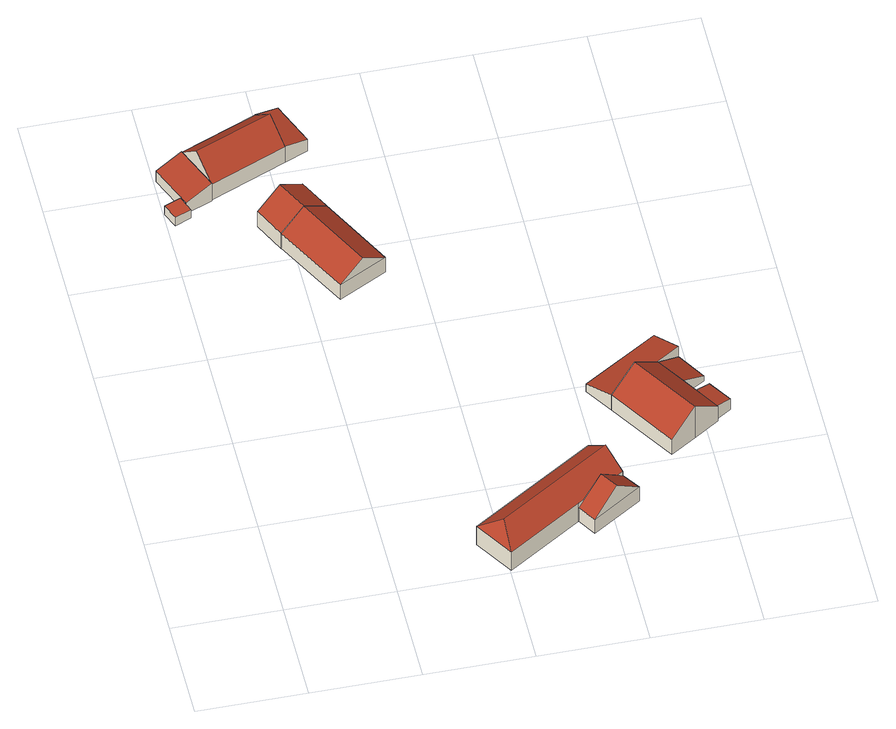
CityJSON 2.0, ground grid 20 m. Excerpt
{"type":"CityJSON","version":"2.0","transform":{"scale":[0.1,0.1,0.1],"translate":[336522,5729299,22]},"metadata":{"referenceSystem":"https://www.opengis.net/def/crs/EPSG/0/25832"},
"CityObjects":{
"building1":{"type":"Building","attributes":{"Geometrietyp2DReferenz":"3000","Gemeindeschluessel":"05170048","function":"51009_1611","roofType":"1000","measuredHeight":2.19},"geometry":[{"type":"Solid","lod":"2","boundaries":[[[[0,1,2,3]],[[4,5,1,0]],[[6,7,5,4]],[[3,2,7,6]],[[4,0,3,6]],[[1,5,7,2]]]],"semantics":{"surfaces":[{"type":"WallSurface"},{"type":"RoofSurface"},{"type":"GroundSurface"}],"values":[[0,0,0,0,1,2]]}}]},
"building2":{"type":"Building","attributes":{"Geometrietyp2DReferenz":"3000","Gemeindeschluessel":"05170048","function":"31001_2723","roofType":"2100","measuredHeight":4.27},"address":[{"country":"Germany","locality":"Wesel","thoroughfareNumber":"18","thoroughfareName":"Zu den vier Winden"}],"geometry":[{"type":"Solid","lod":"2","boundaries":[[[[8,9,10,11]],[[12,13,9,8]],[[14,15,13,12]],[[11,10,15,14]],[[12,8,11,14]],[[9,13,15,10]]]],"semantics":{"surfaces":[{"type":"WallSurface"},{"type":"RoofSurface"},{"type":"GroundSurface"}],"values":[[0,0,0,0,1,2]]}}]},
"building3":{"type":"Building","attributes":{"Geometrietyp2DReferenz":"3000","Gemeindeschluessel":"05170048","function":"31001_2723","roofType":"3100","measuredHeight":8.17},"address":[{"country":"Germany","locality":"Wesel","thoroughfareNumber":"18","thoroughfareName":"Zu den vier Winden"}],"geometry":[{"type":"Solid","lod":"2","boundaries":[[[[16,17,18,19]],[[20,21,17,16]],[[22,23,21,20]],[[19,18,23,22]],[[16,24,20]],[[22,25,19]],[[19,25,24,16]],[[20,24,25,22]],[[17,21,23,18]]]],"semantics":{"surfaces":[{"type":"WallSurface"},{"type":"RoofSurface"},{"type":"GroundSurface"}],"values":[[0,0,0,0,0,0,1,1,2]]}}]},
"building4":{"type":"Building","attributes":{"Geometrietyp2DReferenz":"3000","Gemeindeschluessel":"05170048","function":"31001_1010","roofType":"3100","measuredHeight":7.12},"address":[{"country":"Germany","locality":"Wesel","thoroughfareNumber":"18","thoroughfareName":"Zu den vier Winden"}],"geometry":[{"type":"Solid","lod":"2","boundaries":[[[[26,27,28,29]],[[30,31,27,26]],[[32,33,29]],[[26,34,30]],[[30,34,33,32]],[[29,33,34,26]],[[35,28,27,31]],[[32,35,31,30]],[[29,28,35,32]]]],"semantics":{"surfaces":[{"type":"WallSurface"},{"type":"RoofSurface"},{"type":"GroundSurface"}],"values":[[0,0,0,0,1,1,2,0,0]]}}]},
"building5":{"type":"Building","attributes":{"Geometrietyp2DReferenz":"3000","Gemeindeschluessel":"05170048","function":"31001_1010","roofType":"3100","measuredHeight":7.05},"address":[{"country":"Germany","locality":"Wesel","thoroughfareNumber":"18","thoroughfareName":"Zu den vier Winden"}],"geometry":[{"type":"Solid","lod":"2","boundaries":[[[[36,37,38,32]],[[39,40,37,36]],[[29,41,40,39]],[[32,38,41,29]],[[36,42,39]],[[29,33,32]],[[32,33,42,36]],[[39,42,33,29]],[[37,40,41,38]]]],"semantics":{"surfaces":[{"type":"WallSurface"},{"type":"RoofSurface"},{"type":"GroundSurface"}],"values":[[0,0,0,0,0,0,1,1,2]]}}]},
"building6":{"type":"Building","attributes":{"Geometrietyp2DReferenz":"3000","Gemeindeschluessel":"05170048","function":"31001_1010","roofType":"5000","measuredHeight":7.86},"address":[{"country":"Germany","locality":"Wesel","thoroughfareNumber":"16","thoroughfareName":"Zu den vier Winden"}],"geometry":[{"type":"Solid","lod":"2","boundaries":[[[[43,44,45,46]],[[47,48,44,43]],[[49,50,48,47]],[[51,52,50,49]],[[53,54,52,51]],[[46,45,54,53]],[[49,47,43,55]],[[43,46,55]],[[46,53,51,49,55]],[[44,48,50,52,54,45]]]],"semantics":{"surfaces":[{"type":"WallSurface"},{"type":"RoofSurface"},{"type":"GroundSurface"}],"values":[[0,0,0,0,0,0,1,1,1,2]]}}]},
"building7":{"type":"Building","attributes":{"Geometrietyp2DReferenz":"3000","Gemeindeschluessel":"05170048","function":"31001_2723","roofType":"2100","measuredHeight":3.96},"address":[{"country":"Germany","locality":"Wesel","thoroughfareNumber":"18","thoroughfareName":"Zu den vier Winden"}],"geometry":[{"type":"Solid","lod":"2","boundaries":[[[[56,57,23,58]],[[59,60,57,56]],[[61,18,60,59]],[[58,23,18,61]],[[59,56,58,61]],[[57,60,18,23]]]],"semantics":{"surfaces":[{"type":"WallSurface"},{"type":"RoofSurface"},{"type":"GroundSurface"}],"values":[[0,0,0,0,1,2]]}}]},
"building8":{"type":"Building","attributes":{"Geometrietyp2DReferenz":"3000","Gemeindeschluessel":"05170048","function":"31001_1010","roofType":"3100","measuredHeight":7.92},"address":[{"country":"Germany","locality":"Wesel","thoroughfareNumber":"16","thoroughfareName":"Zu den vier Winden"}],"geometry":[{"type":"Solid","lod":"2","boundaries":[[[[62,63,64,65]],[[66,67,63,62]],[[68,69,67,66]],[[65,64,69,68]],[[62,70,66]],[[68,71,65]],[[65,71,70,62]],[[66,70,71,68]],[[63,67,69,64]]]],"semantics":{"surfaces":[{"type":"WallSurface"},{"type":"RoofSurface"},{"type":"GroundSurface"}],"values":[[0,0,0,0,0,0,1,1,2]]}}]},
"building9":{"type":"Building","attributes":{"Geometrietyp2DReferenz":"3000","Gemeindeschluessel":"05170048","function":"31001_2723","roofType":"3100","measuredHeight":7.95},"address":[{"country":"Germany","locality":"Wesel","thoroughfareNumber":"16","thoroughfareName":"Zu den vier Winden"}],"geometry":[{"type":"Solid","lod":"2","boundaries":[[[[72,73,74,75]],[[76,77,73,72]],[[78,79,77,76]],[[80,81,79,78]],[[82,83,81,80]],[[84,85,83,82]],[[75,74,85,84]],[[76,72,75,78]],[[84,82,80,78,75]],[[73,77,79,81,83,85,74]]]],"semantics":{"surfaces":[{"type":"WallSurface"},{"type":"RoofSurface"},{"type":"GroundSurface"}],"values":[[0,0,0,0,0,0,0,1,1,2]]}}]},
"building10":{"type":"Building","attributes":{"Gemeindeschluessel":"05170048","Geometrietyp2DReferenz":"3000","function":"31001_2723"},"address":[{"country":"Germany","locality":"Wesel","thoroughfareNumber":"16","thoroughfareName":"Zu den vier Winden"}],"children":["building10-1","building10-2"]},
"building10-1":{"type":"BuildingPart","attributes":{"roofType":"2100","measuredHeight":3.84},"parents":["building10"],"geometry":[{"type":"MultiSurface","lod":"2","boundaries":[[[86,87,88,89]],[[90,91,77,92]],[[89,88,91,90]],[[92,86,89,90]],[[87,77,91,88]],[[80,93,86,92,77,81]],[[93,80,81,87]]],"semantics":{"surfaces":[{"type":"WallSurface"},{"type":"RoofSurface"},{"type":"GroundSurface"},{"type":"ClosureSurface"}],"values":[0,0,0,1,2,0,3]}}]},
"building10-2":{"type":"BuildingPart","attributes":{"roofType":"2100","measuredHeight":3.69},"parents":["building10"],"geometry":[{"type":"Solid","lod":"2","boundaries":[[[[94,95,87,93]],[[82,83,95,94]],[[80,81,83,82]],[[94,93,80,82]],[[87,95,83,81]],[[80,93,87,81]]]],"semantics":{"surfaces":[{"type":"WallSurface"},{"type":"RoofSurface"},{"type":"GroundSurface"},{"type":"ClosureSurface"}],"values":[[0,0,0,1,2,3]]}}]},
"building11":{"type":"Building","attributes":{"Geometrietyp2DReferenz":"3000","Gemeindeschluessel":"05170048","function":"51009_1610","roofType":"2100","measuredHeight":3.36},"geometry":[{"type":"Solid","lod":"2","boundaries":[[[[96,97,98,99]],[[100,101,97,96]],[[102,103,101,100]],[[99,98,103,102]],[[100,96,99,102]],[[97,101,103,98]]]],"semantics":{"surfaces":[{"type":"WallSurface"},{"type":"RoofSurface"},{"type":"GroundSurface"}],"values":[[0,0,0,0,1,2]]}}]}
},
"vertices":[
[44,930,23],[44,930,2],[32,961,2],[32,961,23],[14,918,23],[14,918,2],[1,949,23],[1,949,2],
[53,1048,44],[53,1048,1],[4,1028,1],[4,1028,28],[88,963,44],[88,963,1],[39,943,28],[39,943,1],
[88,963,42],[88,963,3],[229,1022,3],[229,1022,42],[53,1048,42],[53,1048,3],[195,1106,42],[195,1106,3],[70,1006,85],[212,1064,85],
[150,885,41],[150,885,4],[179,826,4],[179,826,41],[240,932,41],[240,932,4],[269,873,41],[224,850,75],[195,908,75],[269,873,4],
[341,732,41],[341,732,5],[269,873,5],[252,686,41],[252,686,5],[179,826,5],[297,709,75],
[355,74,50],[355,74,5],[401,2,5],[401,2,50],[583,218,50],[583,218,5],[606,182,84],[606,182,5],[628,146,50],[628,146,5],[538,89,50],[538,89,5],[398,50,84],
[239,1124,31],[239,1124,3],[195,1106,43],[273,1040,31],[273,1040,3],[229,1022,43],
[650,113,40],[650,113,6],[628,146,6],[628,146,40],[559,55,40],[559,55,6],[538,89,40],[538,89,6],[604,84,85],[583,117,85],
[729,210,39],[729,210,2],[776,240,2],[776,240,81],[650,335,39],[650,335,2],[697,364,81],[697,364,2],[745,394,39],[745,394,2],[778,342,39],[778,342,2],[823,270,39],[823,270,2],
[787,421,40],[787,421,2],[755,473,2],[755,473,21],[617,387,21],[617,387,2],[650,335,40],[787,421,14],
[820,367,14],[820,367,2],
[820,274,35],[820,274,1],[850,293,1],[850,293,27],[793,318,35],[793,318,1],[822,336,27],[822,336,1]
]}
